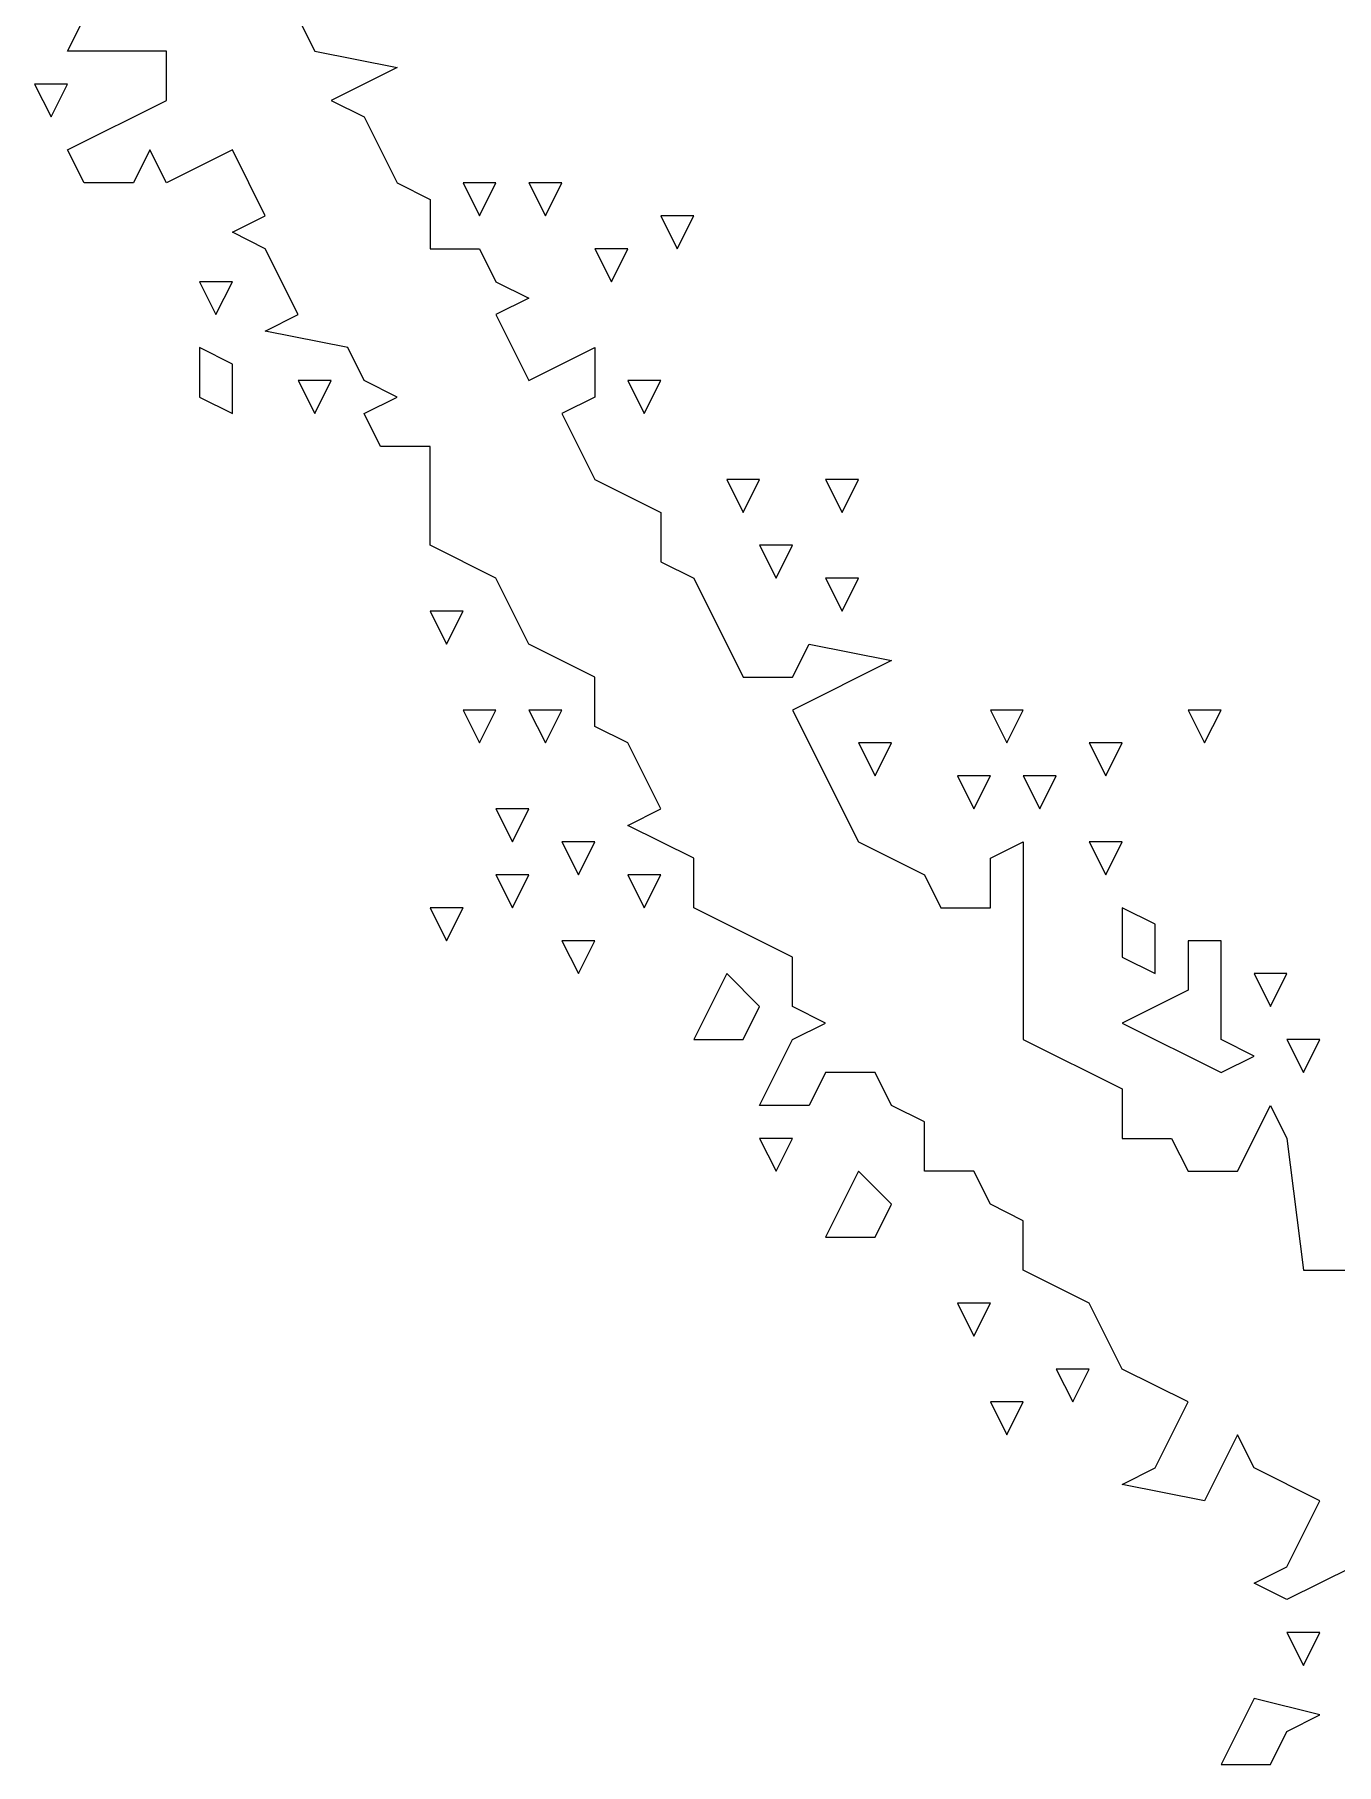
# Model space of a CAD drawing. Extents: x 2 to 124, y 0 to 170.
# Drawn here: x 39.68 to 46.04, y 149.39 to 157.85 of the extents above; entities that cross this region are included whole.
import ezdxf

# ---------------------------------------------------------------- set-up
doc = ezdxf.new("R2010")
doc.units = 0
doc.layers.add('Layer0', color=7, linetype='Continuous')

msp = doc.modelspace()

# ---------------------------------------------------------------- linework, layer by layer
at = {"layer": 'Layer0', "color": 5, "linetype": 'CONTINUOUS'}
for p, q in [((39.84375, 157.7652, 0.1), (40.00473, 158.0871, 0.1)), ((40.97064, 157.9261, 0.1), (41.05114, 157.7652, 0.1)), ((40.3267, 157.7652, 0.1), (39.84375, 157.7652, 0.1)), ((40.3267, 157.5237, 0.1), (40.3267, 157.7652, 0.1)), ((41.05114, 157.7652, 0.1), (41.4536, 157.6847, 0.1)), ((41.4536, 157.6847, 0.1), (41.13163, 157.5237, 0.1)), ((39.68277, 157.6042, 0.1), (39.76326, 157.4432, 0.1)), ((39.84375, 157.6042, 0.1), (39.68277, 157.6042, 0.1)), ((39.76326, 157.4432, 0.1), (39.84375, 157.6042, 0.1)), ((39.84375, 157.2822, 0.1), (40.3267, 157.5237, 0.1)), ((41.13163, 157.5237, 0.1), (41.29261, 157.4432, 0.1)), ((41.29261, 157.4432, 0.1), (41.4536, 157.1212, 0.1)), ((39.92424, 157.1212, 0.1), (39.84375, 157.2822, 0.1)), ((40.24621, 157.2822, 0.1), (40.16572, 157.1212, 0.1)), ((40.3267, 157.1212, 0.1), (40.24621, 157.2822, 0.1)), ((40.64867, 157.2822, 0.1), (40.3267, 157.1212, 0.1)), ((40.80966, 156.9602, 0.1), (40.64867, 157.2822, 0.1)), ((40.16572, 157.1212, 0.1), (39.92424, 157.1212, 0.1)), ((41.4536, 157.1212, 0.1), (41.61458, 157.0407, 0.1)), ((41.77557, 157.1212, 0.1), (41.85606, 156.9602, 0.1)), ((41.93655, 157.1212, 0.1), (41.77557, 157.1212, 0.1)), ((41.85606, 156.9602, 0.1), (41.93655, 157.1212, 0.1)), ((42.09754, 157.1212, 0.1), (42.17803, 156.9602, 0.1)), ((42.25852, 157.1212, 0.1), (42.09754, 157.1212, 0.1)), ((42.17803, 156.9602, 0.1), (42.25852, 157.1212, 0.1)), ((41.61458, 157.0407, 0.1), (41.61458, 156.7992, 0.1)), ((40.64867, 156.8797, 0.1), (40.80966, 156.9602, 0.1)), ((42.74148, 156.9602, 0.1), (42.82197, 156.7992, 0.1)), ((42.90246, 156.9602, 0.1), (42.74148, 156.9602, 0.1)), ((42.82197, 156.7992, 0.1), (42.90246, 156.9602, 0.1)), ((40.80966, 156.7992, 0.1), (40.64867, 156.8797, 0.1)), ((40.97064, 156.4773, 0.1), (40.80966, 156.7992, 0.1)), ((41.61458, 156.7992, 0.1), (41.85606, 156.7992, 0.1)), ((41.85606, 156.7992, 0.1), (41.93655, 156.6383, 0.1)), ((42.41951, 156.7992, 0.1), (42.5, 156.6383, 0.1)), ((42.58049, 156.7992, 0.1), (42.41951, 156.7992, 0.1)), ((42.5, 156.6383, 0.1), (42.58049, 156.7992, 0.1)), ((40.48769, 156.6383, 0.1), (40.56818, 156.4773, 0.1)), ((40.64867, 156.6383, 0.1), (40.48769, 156.6383, 0.1)), ((40.56818, 156.4773, 0.1), (40.64867, 156.6383, 0.1)), ((41.93655, 156.6383, 0.1), (42.09754, 156.5578, 0.1)), ((42.09754, 156.5578, 0.1), (41.93655, 156.4773, 0.1)), ((40.80966, 156.3968, 0.1), (40.97064, 156.4773, 0.1)), ((41.93655, 156.4773, 0.1), (42.09754, 156.1553, 0.1)), ((41.21212, 156.3163, 0.1), (40.80966, 156.3968, 0.1)), ((40.48769, 156.3163, 0.1), (40.48769, 156.0748, 0.1)), ((40.64867, 156.2358, 0.1), (40.48769, 156.3163, 0.1)), ((41.29261, 156.1553, 0.1), (41.21212, 156.3163, 0.1)), ((42.09754, 156.1553, 0.1), (42.41951, 156.3163, 0.1)), ((42.41951, 156.3163, 0.1), (42.41951, 156.0748, 0.1)), ((40.64867, 155.9943, 0.1), (40.64867, 156.2358, 0.1)), ((40.97064, 156.1553, 0.1), (41.05114, 155.9943, 0.1)), ((41.13163, 156.1553, 0.1), (40.97064, 156.1553, 0.1)), ((41.05114, 155.9943, 0.1), (41.13163, 156.1553, 0.1)), ((41.4536, 156.0748, 0.1), (41.29261, 156.1553, 0.1)), ((42.58049, 156.1553, 0.1), (42.66098, 155.9943, 0.1)), ((42.74148, 156.1553, 0.1), (42.58049, 156.1553, 0.1)), ((42.66098, 155.9943, 0.1), (42.74148, 156.1553, 0.1)), ((40.48769, 156.0748, 0.1), (40.64867, 155.9943, 0.1)), ((41.29261, 155.9943, 0.1), (41.4536, 156.0748, 0.1)), ((42.41951, 156.0748, 0.1), (42.25852, 155.9943, 0.1)), ((41.37311, 155.8333, 0.1), (41.29261, 155.9943, 0.1)), ((42.25852, 155.9943, 0.1), (42.41951, 155.6723, 0.1)), ((41.61458, 155.8333, 0.1), (41.37311, 155.8333, 0.1)), ((41.61458, 155.3504, 0.1), (41.61458, 155.8333, 0.1)), ((42.41951, 155.6723, 0.1), (42.74148, 155.5114, 0.1)), ((43.06345, 155.6723, 0.1), (43.14394, 155.5114, 0.1)), ((43.22443, 155.6723, 0.1), (43.06345, 155.6723, 0.1)), ((43.14394, 155.5114, 0.1), (43.22443, 155.6723, 0.1)), ((43.5464, 155.6723, 0.1), (43.62689, 155.5114, 0.1)), ((43.70739, 155.6723, 0.1), (43.5464, 155.6723, 0.1)), ((43.62689, 155.5114, 0.1), (43.70739, 155.6723, 0.1)), ((42.74148, 155.5114, 0.1), (42.74148, 155.2699, 0.1)), ((41.93655, 155.1894, 0.1), (41.61458, 155.3504, 0.1)), ((43.22443, 155.3504, 0.1), (43.30492, 155.1894, 0.1)), ((43.38542, 155.3504, 0.1), (43.22443, 155.3504, 0.1)), ((43.30492, 155.1894, 0.1), (43.38542, 155.3504, 0.1)), ((42.74148, 155.2699, 0.1), (42.90246, 155.1894, 0.1)), ((42.09754, 154.8674, 0.1), (41.93655, 155.1894, 0.1)), ((42.90246, 155.1894, 0.1), (43.14394, 154.7064, 0.1)), ((43.5464, 155.1894, 0.1), (43.62689, 155.0284, 0.1)), ((43.70739, 155.1894, 0.1), (43.5464, 155.1894, 0.1)), ((43.62689, 155.0284, 0.1), (43.70739, 155.1894, 0.1)), ((41.61458, 155.0284, 0.1), (41.69508, 154.8674, 0.1)), ((41.77557, 155.0284, 0.1), (41.61458, 155.0284, 0.1)), ((41.69508, 154.8674, 0.1), (41.77557, 155.0284, 0.1)), ((42.41951, 154.7064, 0.1), (42.09754, 154.8674, 0.1)), ((43.38542, 154.7064, 0.1), (43.46591, 154.8674, 0.1)), ((43.46591, 154.8674, 0.1), (43.86837, 154.7869, 0.1)), ((43.86837, 154.7869, 0.1), (43.38542, 154.5455, 0.1)), ((42.41951, 154.465, 0.1), (42.41951, 154.7064, 0.1)), ((43.14394, 154.7064, 0.1), (43.38542, 154.7064, 0.1)), ((41.77557, 154.5455, 0.1), (41.85606, 154.3845, 0.1)), ((41.93655, 154.5455, 0.1), (41.77557, 154.5455, 0.1)), ((41.85606, 154.3845, 0.1), (41.93655, 154.5455, 0.1)), ((42.09754, 154.5455, 0.1), (42.17803, 154.3845, 0.1)), ((42.25852, 154.5455, 0.1), (42.09754, 154.5455, 0.1)), ((42.17803, 154.3845, 0.1), (42.25852, 154.5455, 0.1)), ((43.38542, 154.5455, 0.1), (43.70739, 153.9015, 0.1)), ((44.35133, 154.5455, 0.1), (44.43182, 154.3845, 0.1)), ((44.51231, 154.5455, 0.1), (44.35133, 154.5455, 0.1)), ((44.43182, 154.3845, 0.1), (44.51231, 154.5455, 0.1)), ((45.31723, 154.5455, 0.1), (45.39773, 154.3845, 0.1)), ((45.47822, 154.5455, 0.1), (45.31723, 154.5455, 0.1)), ((45.39773, 154.3845, 0.1), (45.47822, 154.5455, 0.1)), ((42.58049, 154.3845, 0.1), (42.41951, 154.465, 0.1)), ((42.74148, 154.0625, 0.1), (42.58049, 154.3845, 0.1)), ((43.70739, 154.3845, 0.1), (43.78788, 154.2235, 0.1)), ((43.86837, 154.3845, 0.1), (43.70739, 154.3845, 0.1)), ((43.78788, 154.2235, 0.1), (43.86837, 154.3845, 0.1)), ((44.83428, 154.3845, 0.1), (44.91477, 154.2235, 0.1)), ((44.99527, 154.3845, 0.1), (44.83428, 154.3845, 0.1)), ((44.91477, 154.2235, 0.1), (44.99527, 154.3845, 0.1)), ((44.19034, 154.2235, 0.1), (44.27083, 154.0625, 0.1)), ((44.35133, 154.2235, 0.1), (44.19034, 154.2235, 0.1)), ((44.27083, 154.0625, 0.1), (44.35133, 154.2235, 0.1)), ((44.51231, 154.2235, 0.1), (44.5928, 154.0625, 0.1)), ((44.6733, 154.2235, 0.1), (44.51231, 154.2235, 0.1)), ((44.5928, 154.0625, 0.1), (44.6733, 154.2235, 0.1)), ((41.93655, 154.0625, 0.1), (42.01705, 153.9015, 0.1)), ((42.09754, 154.0625, 0.1), (41.93655, 154.0625, 0.1)), ((42.01705, 153.9015, 0.1), (42.09754, 154.0625, 0.1)), ((42.58049, 153.982, 0.1), (42.74148, 154.0625, 0.1)), ((42.90246, 153.821, 0.1), (42.58049, 153.982, 0.1)), ((42.25852, 153.9015, 0.1), (42.33902, 153.7405, 0.1)), ((42.41951, 153.9015, 0.1), (42.25852, 153.9015, 0.1)), ((42.33902, 153.7405, 0.1), (42.41951, 153.9015, 0.1)), ((43.70739, 153.9015, 0.1), (44.02936, 153.7405, 0.1)), ((44.35133, 153.821, 0.1), (44.51231, 153.9015, 0.1)), ((44.51231, 153.9015, 0.1), (44.51231, 152.9356, 0.1)), ((44.83428, 153.9015, 0.1), (44.91477, 153.7405, 0.1)), ((44.99527, 153.9015, 0.1), (44.83428, 153.9015, 0.1)), ((44.91477, 153.7405, 0.1), (44.99527, 153.9015, 0.1)), ((41.93655, 153.7405, 0.1), (42.01705, 153.5795, 0.1)), ((42.09754, 153.7405, 0.1), (41.93655, 153.7405, 0.1)), ((42.01705, 153.5795, 0.1), (42.09754, 153.7405, 0.1)), ((42.58049, 153.7405, 0.1), (42.66098, 153.5795, 0.1)), ((42.74148, 153.7405, 0.1), (42.58049, 153.7405, 0.1)), ((42.66098, 153.5795, 0.1), (42.74148, 153.7405, 0.1)), ((42.90246, 153.5795, 0.1), (42.90246, 153.821, 0.1)), ((44.02936, 153.7405, 0.1), (44.10985, 153.5795, 0.1)), ((44.35133, 153.5795, 0.1), (44.35133, 153.821, 0.1)), ((41.61458, 153.5795, 0.1), (41.69508, 153.4186, 0.1)), ((41.77557, 153.5795, 0.1), (41.61458, 153.5795, 0.1)), ((41.69508, 153.4186, 0.1), (41.77557, 153.5795, 0.1)), ((43.38542, 153.3381, 0.1), (42.90246, 153.5795, 0.1)), ((44.10985, 153.5795, 0.1), (44.35133, 153.5795, 0.1)), ((44.99527, 153.5795, 0.1), (44.99527, 153.3381, 0.1)), ((45.15625, 153.4991, 0.1), (44.99527, 153.5795, 0.1)), ((45.15625, 153.2576, 0.1), (45.15625, 153.4991, 0.1)), ((42.25852, 153.4186, 0.1), (42.33902, 153.2576, 0.1)), ((42.41951, 153.4186, 0.1), (42.25852, 153.4186, 0.1)), ((42.33902, 153.2576, 0.1), (42.41951, 153.4186, 0.1)), ((45.31723, 153.4186, 0.1), (45.31723, 153.1771, 0.1)), ((45.47822, 153.4186, 0.1), (45.31723, 153.4186, 0.1)), ((45.47822, 152.9356, 0.1), (45.47822, 153.4186, 0.1)), ((43.38542, 153.0966, 0.1), (43.38542, 153.3381, 0.1)), ((44.99527, 153.3381, 0.1), (45.15625, 153.2576, 0.1)), ((43.06345, 153.2576, 0.1), (42.90246, 152.9356, 0.1)), ((43.22443, 153.0966, 0.1), (43.06345, 153.2576, 0.1)), ((45.6392, 153.2576, 0.1), (45.7197, 153.0966, 0.1)), ((45.80019, 153.2576, 0.1), (45.6392, 153.2576, 0.1)), ((45.7197, 153.0966, 0.1), (45.80019, 153.2576, 0.1)), ((45.31723, 153.1771, 0.1), (44.99527, 153.0161, 0.1)), ((43.14394, 152.9356, 0.1), (43.22443, 153.0966, 0.1)), ((43.5464, 153.0161, 0.1), (43.38542, 153.0966, 0.1)), ((43.38542, 152.9356, 0.1), (43.5464, 153.0161, 0.1)), ((44.99527, 153.0161, 0.1), (45.47822, 152.7746, 0.1)), ((42.90246, 152.9356, 0.1), (43.14394, 152.9356, 0.1)), ((43.22443, 152.6136, 0.1), (43.38542, 152.9356, 0.1)), ((44.51231, 152.9356, 0.1), (44.99527, 152.6941, 0.1)), ((45.6392, 152.8551, 0.1), (45.47822, 152.9356, 0.1)), ((45.80019, 152.9356, 0.1), (45.88068, 152.7746, 0.1)), ((45.96117, 152.9356, 0.1), (45.80019, 152.9356, 0.1)), ((45.88068, 152.7746, 0.1), (45.96117, 152.9356, 0.1)), ((45.47822, 152.7746, 0.1), (45.6392, 152.8551, 0.1)), ((43.5464, 152.7746, 0.1), (43.46591, 152.6136, 0.1)), ((43.78788, 152.7746, 0.1), (43.5464, 152.7746, 0.1)), ((43.86837, 152.6136, 0.1), (43.78788, 152.7746, 0.1)), ((44.99527, 152.6941, 0.1), (44.99527, 152.4527, 0.1)), ((43.46591, 152.6136, 0.1), (43.22443, 152.6136, 0.1)), ((44.02936, 152.5331, 0.1), (43.86837, 152.6136, 0.1)), ((45.55871, 152.2917, 0.1), (45.7197, 152.6136, 0.1)), ((45.7197, 152.6136, 0.1), (45.80019, 152.4527, 0.1)), ((44.02936, 152.2917, 0.1), (44.02936, 152.5331, 0.1)), ((43.22443, 152.4527, 0.1), (43.30492, 152.2917, 0.1)), ((43.38542, 152.4527, 0.1), (43.22443, 152.4527, 0.1)), ((43.30492, 152.2917, 0.1), (43.38542, 152.4527, 0.1)), ((44.99527, 152.4527, 0.1), (45.23674, 152.4527, 0.1)), ((45.23674, 152.4527, 0.1), (45.31723, 152.2917, 0.1)), ((45.80019, 152.4527, 0.1), (45.88068, 151.8087, 0.1)), ((43.70739, 152.2917, 0.1), (43.5464, 151.9697, 0.1)), ((43.86837, 152.1307, 0.1), (43.70739, 152.2917, 0.1)), ((44.27083, 152.2917, 0.1), (44.02936, 152.2917, 0.1)), ((44.35133, 152.1307, 0.1), (44.27083, 152.2917, 0.1)), ((45.31723, 152.2917, 0.1), (45.55871, 152.2917, 0.1)), ((43.78788, 151.9697, 0.1), (43.86837, 152.1307, 0.1)), ((44.51231, 152.0502, 0.1), (44.35133, 152.1307, 0.1)), ((44.51231, 151.8087, 0.1), (44.51231, 152.0502, 0.1)), ((43.5464, 151.9697, 0.1), (43.78788, 151.9697, 0.1)), ((44.83428, 151.6477, 0.1), (44.51231, 151.8087, 0.1)), ((45.88068, 151.8087, 0.1), (46.12216, 151.8087, 0.1)), ((44.19034, 151.6477, 0.1), (44.27083, 151.4867, 0.1)), ((44.35133, 151.6477, 0.1), (44.19034, 151.6477, 0.1)), ((44.27083, 151.4867, 0.1), (44.35133, 151.6477, 0.1)), ((44.99527, 151.3258, 0.1), (44.83428, 151.6477, 0.1)), ((44.6733, 151.3258, 0.1), (44.75379, 151.1648, 0.1)), ((44.83428, 151.3258, 0.1), (44.6733, 151.3258, 0.1)), ((44.75379, 151.1648, 0.1), (44.83428, 151.3258, 0.1)), ((45.31723, 151.1648, 0.1), (44.99527, 151.3258, 0.1)), ((44.35133, 151.1648, 0.1), (44.43182, 151.0038, 0.1)), ((44.51231, 151.1648, 0.1), (44.35133, 151.1648, 0.1)), ((44.43182, 151.0038, 0.1), (44.51231, 151.1648, 0.1)), ((45.15625, 150.8428, 0.1), (45.31723, 151.1648, 0.1)), ((45.55871, 151.0038, 0.1), (45.39773, 150.6818, 0.1)), ((45.6392, 150.8428, 0.1), (45.55871, 151.0038, 0.1)), ((44.99527, 150.7623, 0.1), (45.15625, 150.8428, 0.1)), ((45.96117, 150.6818, 0.1), (45.6392, 150.8428, 0.1)), ((45.39773, 150.6818, 0.1), (44.99527, 150.7623, 0.1)), ((45.80019, 150.3598, 0.1), (45.96117, 150.6818, 0.1)), ((45.6392, 150.2794, 0.1), (45.80019, 150.3598, 0.1)), ((46.12216, 150.3598, 0.1), (45.80019, 150.1989, 0.1)), ((45.80019, 150.1989, 0.1), (45.6392, 150.2794, 0.1)), ((45.80019, 150.0379, 0.1), (45.88068, 149.8769, 0.1)), ((45.96117, 150.0379, 0.1), (45.80019, 150.0379, 0.1)), ((45.88068, 149.8769, 0.1), (45.96117, 150.0379, 0.1)), ((45.6392, 149.7159, 0.1), (45.47822, 149.3939, 0.1)), ((45.96117, 149.6354, 0.1), (45.6392, 149.7159, 0.1)), ((45.80019, 149.5549, 0.1), (45.96117, 149.6354, 0.1)), ((45.7197, 149.3939, 0.1), (45.80019, 149.5549, 0.1)), ((45.47822, 149.3939, 0.1), (45.7197, 149.3939, 0.1))]:
    msp.add_line(p, q, dxfattribs=at)

doc.saveas('drawing.dxf')
